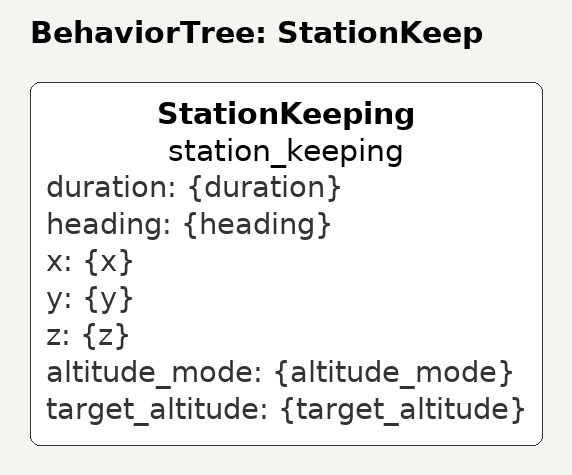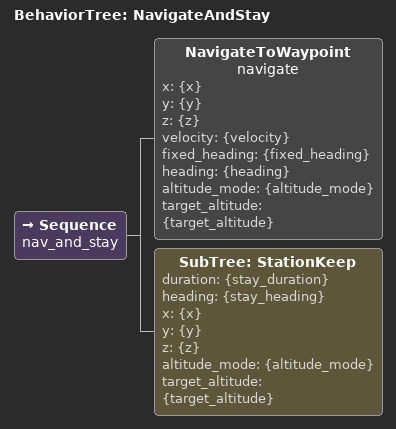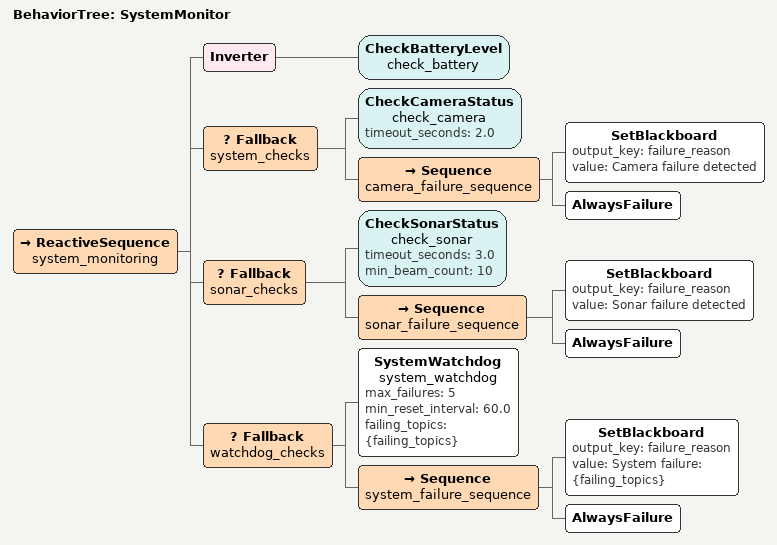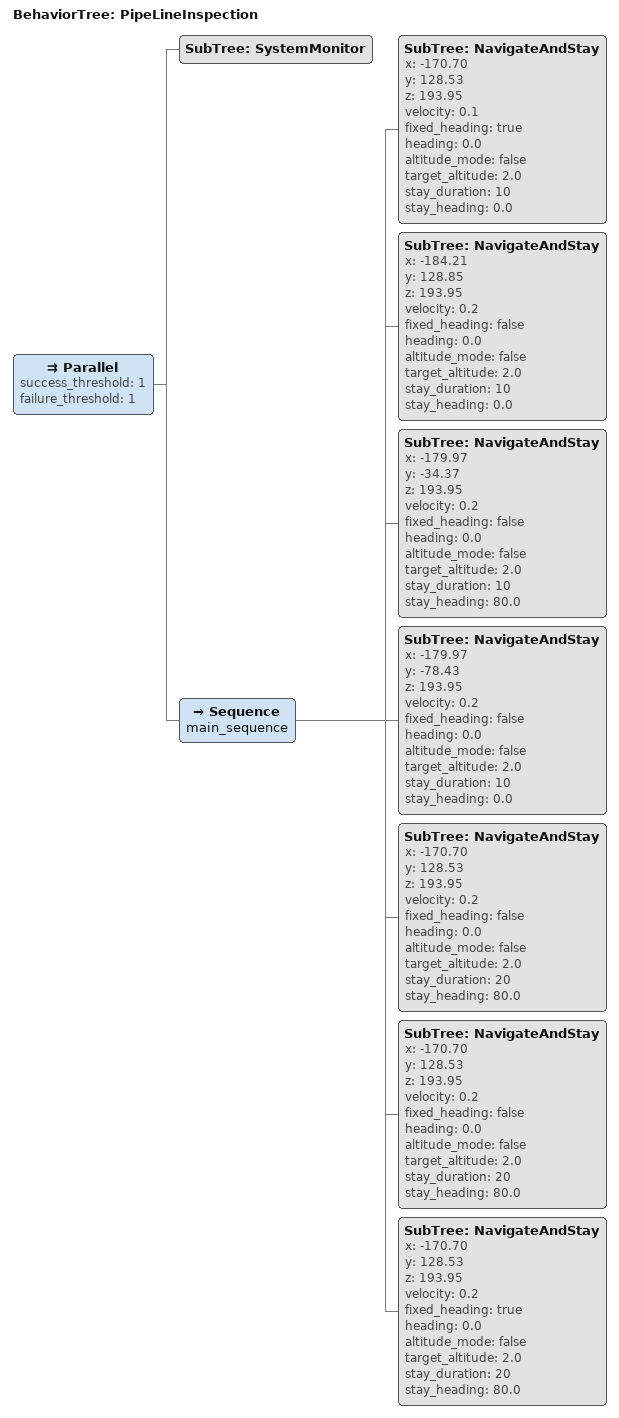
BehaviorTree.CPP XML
<?xml version="1.0" encoding="UTF-8"?>
<root BTCPP_format="4" main_tree_to_execute="PipeLineInspection">
    <!-- Define a subtree for the station keeping operation -->
    <BehaviorTree ID="StationKeep">
        <StationKeeping name="station_keeping"
                      duration="{duration}"
                      heading="{heading}"
                      x="{x}"
                      y="{y}"
                      z="{z}"
                      altitude_mode="{altitude_mode}"
                      target_altitude="{target_altitude}"/>
    </BehaviorTree>

    <!-- Define a subtree for navigation + station keeping -->
    <BehaviorTree ID="NavigateAndStay">
        <Sequence name="nav_and_stay">
            <NavigateToWaypoint name="navigate"
                               x="{x}"
                               y="{y}"
                               z="{z}"
                               velocity="{velocity}"
                               fixed_heading="{fixed_heading}"
                               heading="{heading}"
                               altitude_mode="{altitude_mode}"
                               target_altitude="{target_altitude}"/>
            <SubTree ID="StationKeep"
                    duration="{stay_duration}"
                    heading="{stay_heading}"
                    x="{x}"
                    y="{y}"
                    z="{z}"
                    altitude_mode="{altitude_mode}"
                    target_altitude="{target_altitude}"/>
        </Sequence>
    </BehaviorTree>

    <!-- Define a subtree for system monitoring -->
    <BehaviorTree ID="SystemMonitor">
        <ReactiveSequence name="system_monitoring">
            <!-- If battery indicates return is needed, mission fails -->
            <Inverter>
                <CheckBatteryLevel name="check_battery" />
            </Inverter>

            <!-- If any critical system fails, mission fails -->
            <Fallback name="system_checks">
                <CheckCameraStatus name="check_camera" timeout_seconds="2.0" />
                <Sequence name="camera_failure_sequence">
                    <SetBlackboard output_key="failure_reason" value="Camera failure detected" />
                    <AlwaysFailure />
                </Sequence>
            </Fallback>

            <Fallback name="sonar_checks">
                <CheckSonarStatus name="check_sonar" timeout_seconds="3.0" min_beam_count="10" />
                <Sequence name="sonar_failure_sequence">
                    <SetBlackboard output_key="failure_reason" value="Sonar failure detected" />
                    <AlwaysFailure />
                </Sequence>
            </Fallback>

            <Fallback name="watchdog_checks">
                <SystemWatchdog name="system_watchdog" max_failures="5" min_reset_interval="60.0" failing_topics="{failing_topics}" />
                <Sequence name="system_failure_sequence">
                    <SetBlackboard output_key="failure_reason" value="System failure: {failing_topics}" />
                    <AlwaysFailure />
                </Sequence>
            </Fallback>
        </ReactiveSequence>
    </BehaviorTree>

    <!-- Main pipeline inspection tree -->
    <BehaviorTree ID="PipeLineInspection">
        <Parallel success_threshold="1" failure_threshold="1">
            <!-- System monitor runs in parallel with mission -->
            <SubTree ID="SystemMonitor" />

            <!-- Main mission sequence -->
            <Sequence name="main_sequence">
                <SubTree ID="NavigateAndStay"
                        x="-170.70" y="128.53" z="193.95"
                        velocity="0.1" fixed_heading="true" heading="0.0"
                        altitude_mode="false" target_altitude="2.0"
                        stay_duration="10" stay_heading="0.0"/>

                <SubTree ID="NavigateAndStay"
                        x="-184.21" y="128.85" z="193.95"
                        velocity="0.2" fixed_heading="false" heading="0.0"
                        altitude_mode="false" target_altitude="2.0"
                        stay_duration="10" stay_heading="0.0"/>

                <SubTree ID="NavigateAndStay"
                        x="-179.97" y="-34.37" z="193.95"
                        velocity="0.2" fixed_heading="false" heading="0.0"
                        altitude_mode="false" target_altitude="2.0"
                        stay_duration="10" stay_heading="80.0"/>

                <SubTree ID="NavigateAndStay"
                        x="-179.97" y="-78.43" z="193.95"
                        velocity="0.2" fixed_heading="false" heading="0.0"
                        altitude_mode="false" target_altitude="2.0"
                        stay_duration="10" stay_heading="0.0"/>

                <SubTree ID="NavigateAndStay"
                        x="-170.70" y="128.53" z="193.95"
                        velocity="0.2" fixed_heading="false" heading="0.0"
                        altitude_mode="false" target_altitude="2.0"
                        stay_duration="20" stay_heading="80.0"/>

                <SubTree ID="NavigateAndStay"
                        x="-170.70" y="128.53" z="193.95"
                        velocity="0.2" fixed_heading="false" heading="0.0"
                        altitude_mode="false" target_altitude="2.0"
                        stay_duration="20" stay_heading="80.0"/>

                <SubTree ID="NavigateAndStay"
                        x="-170.70" y="128.53" z="193.95"
                        velocity="0.2" fixed_heading="true" heading="0.0"
                        altitude_mode="false" target_altitude="2.0"
                        stay_duration="20" stay_heading="80.0"/>
            </Sequence>
        </Parallel>
    </BehaviorTree>

</root>
